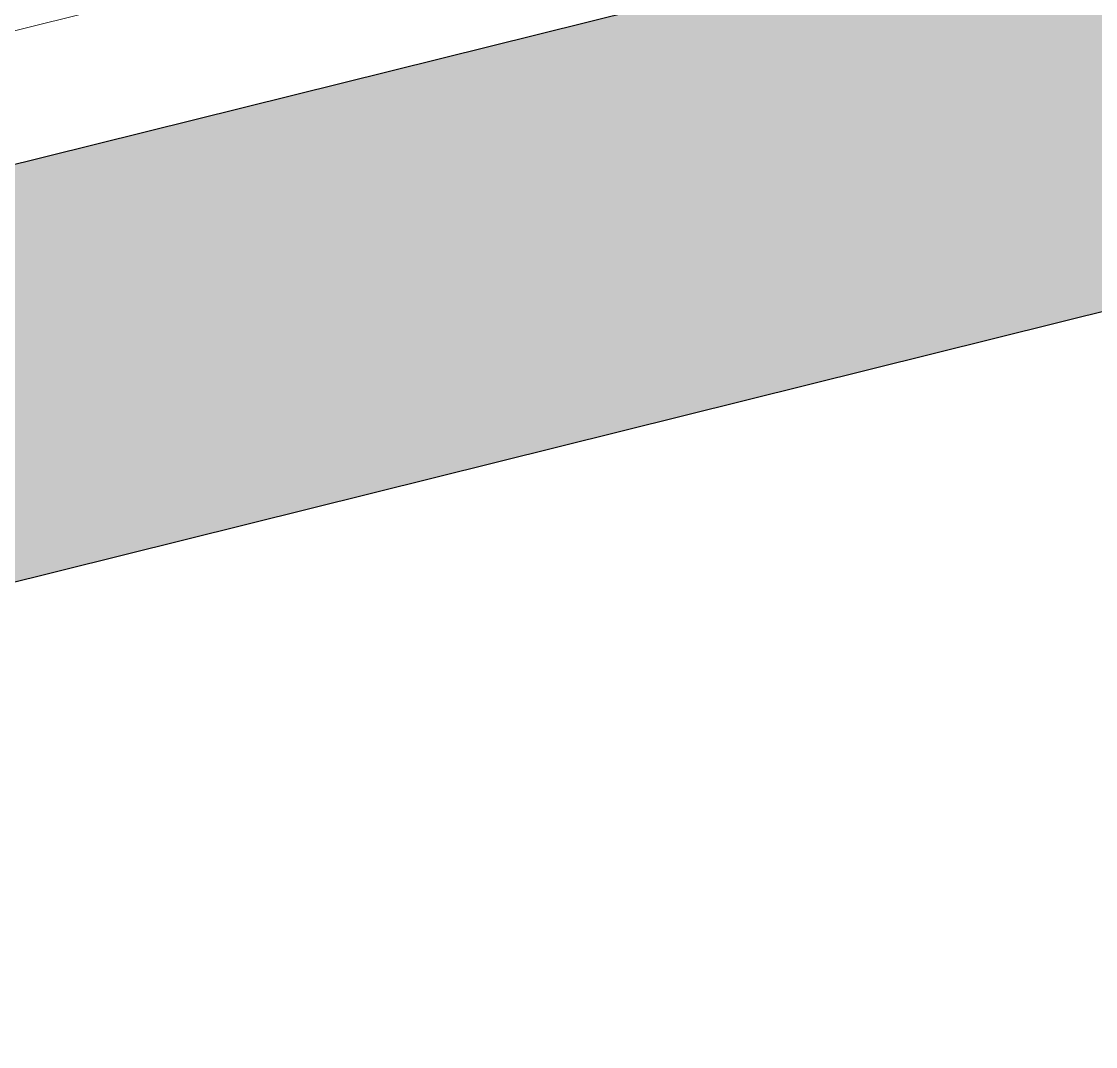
# Model space of a CAD drawing. Header units: inches. Extents: x 122939 to 389145, y 29603 to 574065.
# Drawn here: x 378704 to 379366, y 514774 to 515406 of the extents above; entities that cross this region are included whole.
import ezdxf

# ---------------------------------------------------------------- set-up
doc = ezdxf.new("R2010")
doc.units = ezdxf.units.IN
doc.header["$MEASUREMENT"] = 0
doc.layers.add('A-FLOR-TIL1', color=6, linetype='Continuous', lineweight=18)
doc.layers.add('A-WALL', color=7, linetype='Continuous')
doc.layers.add('Calliper_wall hatch_CHB', color=8, linetype='Continuous')

msp = doc.modelspace()

# ---------------------------------------------------------------- hatches: boundary and pattern name
at = {"layer": 'Calliper_wall hatch_CHB', "ltscale": 300}
h = msp.add_hatch(dxfattribs=at)
h.set_pattern_fill('AR-CONC', color=256, scale=10, style=0)
h.set_pattern_definition([(63.971423, (252245.07, 457562.75), (71.11917, 11.227812), [7.5, -82.5]), (8.971423, (252245.07, 457562.75), (-31.625426, 69.643965), [6, -66]), (114.42287, (252251, 457563.69), (39.493744, 80.871776), [6.37402, -70.11421]), (60.15562, (252240.24, 457582.16), (107.5631, 9.704993), [11.25, -123.75]), (110.60706, (252249.21, 457582.97), (67.1822, 117.09634), [9.561034, -105.17138]), (5.15559, (252240.24, 457582.16), (67.1822, 117.09634), [9, -99]), (34.971423, (252251.155, 457579.72), (67.645578, -24.659192), [7.5, -82.5]), (339.971423, (252251.155, 457579.72), (6.103844, 76.244295), [6, -66]), (85.42287, (252256.79, 457577.67), (73.74942, 51.585102), [6.37402, -70.11421]), (51.471423, (252245.073, 457562.752), (-6.857308, 32.598146), [0, -65.2, 0, -67, 0, -66.25]), (21.471423, (252245.073, 457562.752), (16.006101, 44.62585), [0, -38.2, 0, -63.7, 0, -25.25]), (341.471423, (252223.433, 457557.368), (52.3475577, 10.6997366), [0, -25, 0, -78, 0, -103.5]), (331.471423, (252213.73, 457554.953), (54.17642, 23.794676), [0, -32.5, 0, -51.8, 0, -73.5])])
h.paths.add_polyline_path([(377547.511, 514773.888), (377487.151, 515016.492), (383006.953, 516389.81), (383067.312, 516147.205)])

# ---------------------------------------------------------------- linework, layer by layer
at = {"layer": 'A-FLOR-TIL1'}
msp.add_line((382987.638, 516467.443, 0), (377786.153, 515173.322, 0), dxfattribs=at)
at = {"layer": 'A-WALL'}
for p, q in [((377487.151, 515016.492, 0), (383006.953, 516389.81, 0.001)), ((377547.511, 514773.888, 0), (383067.312, 516147.205, 0.001))]:
    msp.add_line(p, q, dxfattribs=at)

doc.saveas('drawing.dxf')
